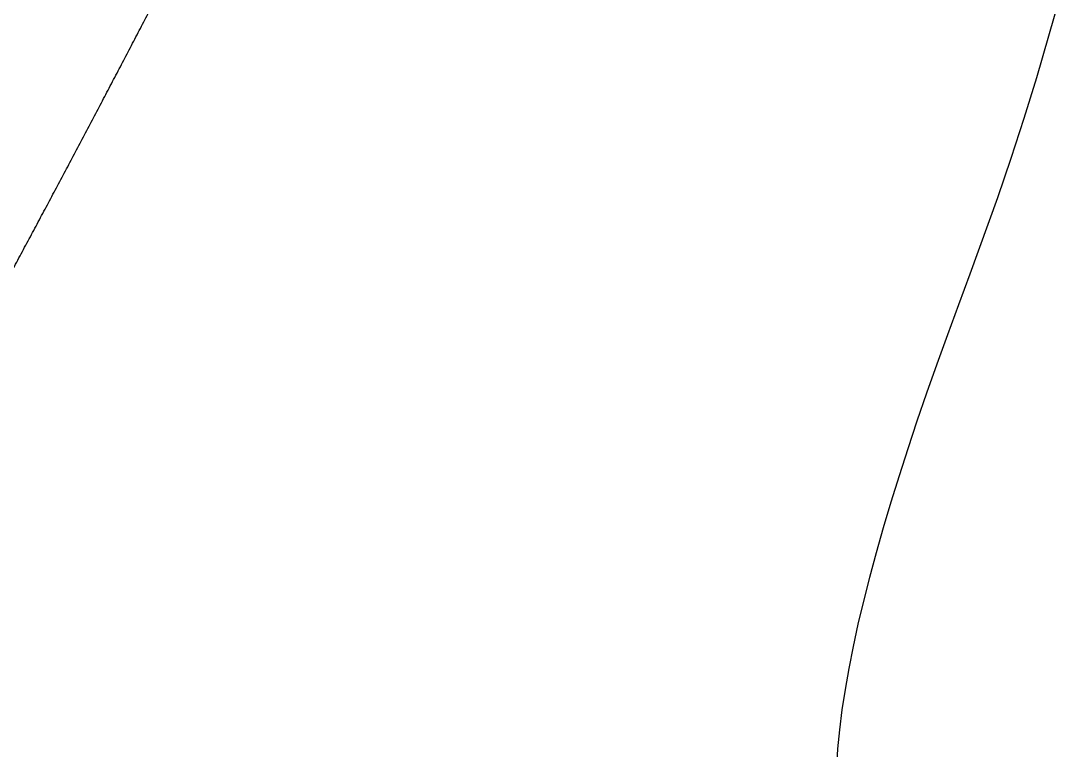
# Model space of a CAD drawing. Extents: x 527 to 614, y 487 to 635.
# Drawn here: x 600.414 to 603.247, y 523.276 to 525.257 of the extents above; entities that cross this region are included whole.
import ezdxf

# ---------------------------------------------------------------- set-up
doc = ezdxf.new("R2010")
doc.units = 0
doc.header["$MEASUREMENT"] = 0
for name, color, linetype in [('1', 4, 'Continuous'), ('204', 7, 'Continuous'), ('SPA', 2, 'Continuous')]:
    doc.layers.add(name, color=color, linetype=linetype)

# ---------------------------------------------------------------- blocks, each defined once
blk = doc.blocks.new('55')
at = {"layer": '204', "color": 4, "linetype": 'Continuous'}
for points in [[(-0.891503, 0.445256, -0.00000105), (-0.926293, 0.407867, -0.00000106), (-0.961083, 0.370477, -0.00000105), (-0.995873, 0.333087, -0.00000098), (-1.030664, 0.295698, -0.00000094), (-1.065456, 0.258308, -0.0000009), (-1.100247, 0.220917, -0.00000086), (-1.13504, 0.183527, -0.00000081), (-1.169832, 0.146137, -0.00000077), (-1.204625, 0.108746, -0.00000072), (-1.239418, 0.071355, -0.00000068), (-1.274211, 0.033965, -0.00000064), (-1.309005, -0.003426, -0.0000006), (-1.343799, -0.040817, -0.00000055), (-1.378593, -0.078208, -0.00000051), (-1.413388, -0.1156, -0.00000046), (-1.448182, -0.152991, -0.00000042), (-1.482977, -0.190382, -0.00000038), (-1.517772, -0.227774, -0.00000034), (-1.552567, -0.265165, -0.00000029), (-1.587362, -0.302557, -0.00000025), (-1.622158, -0.339948, -0.0000002), (-1.656953, -0.37734, -0.00000016), (-1.691748, -0.414732, -0.00000012), (-1.726544, -0.452123, -0.00000007), (-1.76134, -0.489515, -0.00000003), (-1.796135, -0.526907)], [(-1.830931, -0.564299, 0.00000004), (-1.865726, -0.60169, 0.00000006), (-1.900522, -0.639082, 0.00000005), (-1.935318, -0.676474, 0.00000005), (-1.970113, -0.713866, 0.00000005), (-2.004909, -0.751257, 0.00000005), (-2.039704, -0.788649, 0.00000005), (-2.0745, -0.826041, 0.00000005), (-2.109295, -0.863433, 0.00000005), (-2.144091, -0.900825, 0.00000005), (-2.178886, -0.938217, 0.00000005), (-2.213682, -0.975608, 0.00000005), (-2.248478, -1.013, 0.00000005), (-2.283273, -1.050392, 0.00000005), (-2.318069, -1.087784, 0.00000005), (-2.352864, -1.125176, 0.00000005), (-2.38766, -1.162568, 0.00000005), (-2.422455, -1.19996, 0.00000005), (-2.45725, -1.237351, 0.00000005), (-2.492046, -1.274743, 0.00000005), (-2.526841, -1.312135, 0.00000005), (-2.561637, -1.349527, 0.00000005), (-2.596432, -1.386919, 0.00000005), (-2.631228, -1.424311, 0.00000005), (-2.666023, -1.461703, 0.00000005), (-2.700818, -1.499095, 0.00000005), (-2.735614, -1.536487, 0.00000005), (-2.770409, -1.573879, 0.00000005), (-2.805205, -1.611271, 0.00000005), (-2.84, -1.648663, 0.00000005), (-2.874795, -1.686055, 0.00000005), (-2.909591, -1.723447, 0.00000005), (-2.944386, -1.760839, 0.00000005), (-2.979181, -1.798231, 0.00000005), (-3.013977, -1.835623, 0.00000005), (-3.048772, -1.873015, 0.00000005), (-3.083567, -1.910407, 0.00000005), (-3.118363, -1.947799, 0.00000005), (-3.153158, -1.985191, 0.00000005), (-3.187953, -2.022583, 0.00000005), (-3.222749, -2.059975, 0.00000005), (-3.257544, -2.097367, 0.00000005), (-3.292339, -2.134759, 0.00000005), (-3.327135, -2.172151, 0.00000005), (-3.36193, -2.209543, 0.00000005), (-3.396725, -2.246935, 0.00000005), (-3.43152, -2.284328, 0.00000005), (-3.466316, -2.32172, 0.00000005), (-3.501111, -2.359112, 0.00000005), (-3.535906, -2.396504, 0.00000005), (-3.570701, -2.433896, 0.00000005), (-3.605496, -2.471288, 0.00000005), (-3.640292, -2.50868, 0.00000005), (-3.675087, -2.546073, 0.00000005), (-3.709882, -2.583465, 0.00000005), (-3.744677, -2.620857, 0.00000005), (-3.779472, -2.658249, 0.00000005), (-3.814267, -2.695641, 0.00000005), (-3.849063, -2.733033, 0.00000005), (-3.883858, -2.770426, 0.00000005), (-3.918653, -2.807818, 0.00000005), (-3.953448, -2.84521, 0.00000005), (-3.988243, -2.882602, 0.00000005), (-4.023038, -2.919995, 0.00000005), (-4.057833, -2.957387, 0.00000005), (-4.092628, -2.994779, 0.00000005), (-4.127423, -3.032171, 0.00000005), (-4.162218, -3.069564, 0.00000005), (-4.197014, -3.106956, 0.00000005), (-4.231809, -3.144348, 0.00000005), (-4.266604, -3.18174, 0.00000005), (-4.301399, -3.219133, 0.00000005), (-4.336194, -3.256525, 0.00000005), (-4.370989, -3.293917, 0.00000005), (-4.405784, -3.33131, 0.00000005), (-4.440579, -3.368702, 0.00000005), (-4.475374, -3.406094, 0.00000005), (-4.510169, -3.443487, 0.00000005), (-4.544964, -3.480879, 0.00000005), (-4.579759, -3.518271, 0.00000005), (-4.614554, -3.555664, 0.00000005), (-4.649349, -3.593056, 0.00000005), (-4.684144, -3.630448, 0.00000005), (-4.718938, -3.667841, 0.00000005), (-4.753733, -3.705233, 0.00000005), (-4.788528, -3.742626, 0.00000005), (-4.823323, -3.780018, 0.00000005), (-4.858118, -3.81741, 0.00000005), (-4.892913, -3.854803, 0.00000006), (-4.927708, -3.892195, 0.00000006), (-4.962503, -3.929588, 0.00000006), (-4.997298, -3.96698, 0.00000006), (-5.032093, -4.004373, 0.00000006), (-5.066888, -4.041765, 0.00000006), (-5.101682, -4.079158, 0.00000005), (-5.136476, -4.116549, 0.00000006), (-5.171272, -4.153943, 0.00000006), (-5.206071, -4.19134, 0.00000005), (-5.240862, -4.228728, 0.00000005), (-5.275639, -4.266101, 0.00000006), (-5.310451, -4.303513, 0.00000009), (-5.345316, -4.340981, 0.00000005), (-5.380041, -4.378298, -0.00000007), (-5.414557, -4.415391, 0.00000008), (-5.44963, -4.453083, 0.00000052)], [(-5.485522, -4.491655, -0.00000005), (-5.51922, -4.527868, -0.00000193)], [(-0.839355, 0.466233), (-0.88808, 0.413868, -0.00000008), (-0.936805, 0.361503, -0.00000008), (-0.98553, 0.309139, -0.00000008), (-1.034255, 0.256774, -0.00000007), (-1.082979, 0.204409, -0.00000006), (-1.131704, 0.152045, -0.00000005), (-1.180429, 0.09968, -0.00000004), (-1.229154, 0.047316, -0.00000004), (-1.277879, -0.005049, -0.00000003), (-1.326604, -0.057414, -0.00000002), (-1.375329, -0.109779), (-1.424054, -0.162143), (-1.472779, -0.214508), (-1.521504, -0.266873)], [(-1.618954, -0.371602, 0.00000003), (-1.667679, -0.423967, 0.00000004), (-1.716404, -0.476332, 0.00000005), (-1.765129, -0.528696, 0.00000005), (-1.813854, -0.581061, 0.00000006), (-1.862579, -0.633426, 0.00000006), (-1.911304, -0.685791, 0.00000006), (-1.960029, -0.738156, 0.00000006), (-2.008754, -0.79052, 0.00000006), (-2.057479, -0.842885, 0.00000006), (-2.106204, -0.89525, 0.00000006), (-2.154929, -0.947615, 0.00000006), (-2.203654, -0.99998, 0.00000006), (-2.252379, -1.052345, 0.00000006), (-2.301104, -1.10471, 0.00000006), (-2.349829, -1.157075, 0.00000006), (-2.398553, -1.20944, 0.00000006), (-2.447278, -1.261805, 0.00000006), (-2.496003, -1.31417, 0.00000006), (-2.544728, -1.366535, 0.00000006), (-2.593453, -1.4189, 0.00000006), (-2.642177, -1.471265, 0.00000006), (-2.690902, -1.52363, 0.00000006), (-2.739627, -1.575995, 0.00000006), (-2.788352, -1.62836, 0.00000006), (-2.837076, -1.680725, 0.00000006), (-2.885801, -1.73309, 0.00000006), (-2.934526, -1.785455, 0.00000006), (-2.983251, -1.83782, 0.00000006), (-3.031975, -1.890185, 0.00000006), (-3.0807, -1.94255, 0.00000006), (-3.129424, -1.994915, 0.00000006), (-3.178149, -2.04728, 0.00000006), (-3.226874, -2.099646, 0.00000006), (-3.275598, -2.152011, 0.00000006), (-3.324323, -2.204376, 0.00000006), (-3.373047, -2.256741, 0.00000006), (-3.421772, -2.309106, 0.00000006), (-3.470497, -2.361471, 0.00000006), (-3.519221, -2.413837, 0.00000006), (-3.567946, -2.466202, 0.00000006), (-3.61667, -2.518567, 0.00000006), (-3.665395, -2.570932, 0.00000006), (-3.714119, -2.623298, 0.00000006), (-3.762844, -2.675663, 0.00000006), (-3.811568, -2.728028, 0.00000006), (-3.860293, -2.780394, 0.00000006), (-3.909017, -2.832759, 0.00000006), (-3.957741, -2.885124, 0.00000006), (-4.006466, -2.93749, 0.00000006), (-4.05519, -2.989855, 0.00000006), (-4.103915, -3.04222, 0.00000006), (-4.152639, -3.094586, 0.00000006), (-4.201363, -3.146951, 0.00000006), (-4.250088, -3.199317, 0.00000006), (-4.298812, -3.251682, 0.00000006), (-4.347536, -3.304048, 0.00000006), (-4.39626, -3.356413, 0.00000006), (-4.444985, -3.408778, 0.00000006), (-4.493709, -3.461144, 0.00000006), (-4.542433, -3.513509, 0.00000006), (-4.591158, -3.565875, 0.00000006), (-4.639882, -3.61824, 0.00000006), (-4.688606, -3.670606, 0.00000006), (-4.73733, -3.722972, 0.00000007), (-4.786055, -3.775338, 0.00000007), (-4.834778, -3.827703, 0.00000006), (-4.883501, -3.880067, 0.00000007), (-4.932227, -3.932434, 0.00000007), (-4.980957, -3.984806, 0.00000006), (-5.029675, -4.037165, 0.00000006), (-5.078374, -4.089504, 0.00000007), (-5.127123, -4.141896, 0.00000008), (-5.175946, -4.194368, 0.00000008), (-5.224571, -4.246628, 0.00000009), (-5.272906, -4.298575, 0.00000013), (-5.32202, -4.35136, 0.00000019), (-5.372281, -4.405377, 0.00000015), (-5.419468, -4.456092, 0.00000002), (-5.462129, -4.501941, 0.00000026), (-5.516918, -4.560825, 0.00000053), (-5.601305, -4.651521, 0.00000027), (-5.711819, -4.770296, 0.00000014)]]:
    blk.add_lwpolyline(points, format="xyb", dxfattribs=at)
blk = doc.blocks.new('2010VANGUARD')
at = {"layer": 'SPA'}
for points in [[(76.3386, 20.3025), (76.3065, 20.1882), (76.2733, 20.0756), (76.2391, 19.9648), (76.204, 19.856), (76.1678, 19.7493), (76.0928, 19.5421)], [(76.0928, 19.5421), (76.0615, 19.4589), (76.0314, 19.3773), (76.0025, 19.2973), (75.9749, 19.219), (75.9486, 19.1424), (75.9236, 19.0674), (75.9, 18.9942), (75.8778, 18.9227), (75.857, 18.8529), (75.8376, 18.7848), (75.8197, 18.7185), (75.8033, 18.6539), (75.7884, 18.5912), (75.7751, 18.5302), (75.7634, 18.4711), (75.7533, 18.4138), (75.7448, 18.3583), (75.738, 18.3047), (75.7329, 18.2529), (75.7296, 18.2031)]]:
    blk.add_lwpolyline(points, dxfattribs=at)
blk.add_lwpolyline([(73.4894, 19.5516, 0.000114), (73.5018, 19.5746, 0.000114), (73.5142, 19.5977, 0.000115), (73.5265, 19.6207, 0.000114), (73.5389, 19.6437, 0.000114), (73.5512, 19.6668, 0.000114), (73.5635, 19.6898, 0.000114), (73.5758, 19.7129, 0.000114), (73.5882, 19.7359, 0.000114), (73.6004, 19.759, 0.000114), (73.6127, 19.782, 0.000114), (73.625, 19.8051, 0.000114), (73.6373, 19.8282, 0.000113), (73.6495, 19.8513, 0.000113), (73.6617, 19.8744, 0.000113), (73.674, 19.8975, 0.000113), (73.6862, 19.9206, 0.000113), (73.6984, 19.9437, 0.000113), (73.7106, 19.9668, 0.000113), (73.7228, 19.9899, 0.000113), (73.735, 20.013, 0.000113), (73.7471, 20.0361, 0.000113), (73.7593, 20.0593, 0.000113), (73.7714, 20.0824, 0.000113), (73.7835, 20.1055, 0.000113), (73.7957, 20.1287, 0.000112), (73.8078, 20.1518, 0.000112), (73.8199, 20.175, 0.000112), (73.832, 20.1981, 0.000112), (73.844, 20.2213, 0.000112), (73.8561, 20.2445, 0.000112), (73.8682, 20.2677, 0.000111)], format="xyb", dxfattribs=at)
at = {"layer": '1'}
blk.add_blockref('55', (75.7004, 15.0449), dxfattribs=at)

msp = doc.modelspace()

# ---------------------------------------------------------------- block references
at = {"layer": '1'}
msp.add_blockref('2010VANGUARD', (526.9005, 505.0267), dxfattribs=at)

doc.saveas('drawing.dxf')
